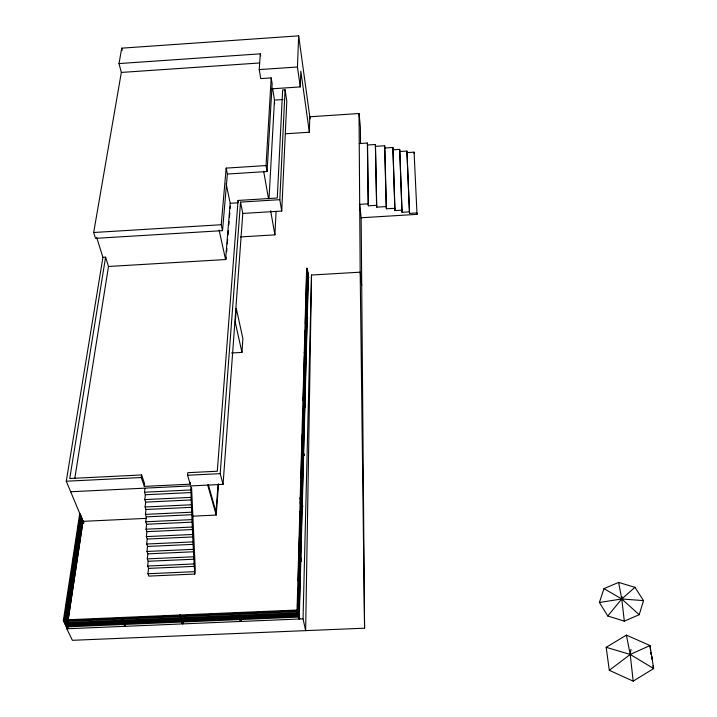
<?xml version="1.0" encoding="UTF-8"?>
<svg xmlns="http://www.w3.org/2000/svg" width="717" height="717" viewBox="0 0 717 717"><rect width="100%" height="100%" fill="white"/><g stroke="black" fill="none" stroke-linecap="round" stroke-linejoin="round"><path stroke-width="1.08" d="M652.058 657.704L651.574 656.978L652.085 657.686M651.753 658.323C651.932 659.586 652.694 657.623 651.726 658.358M652.147 658.269L651.69 657.83L651.726 658.296M311.519 275.023L305.648 630.637L303.049 618.843L311.519 275.023L360.185 272.182L361.718 285.509M651.565 656.951L651.628 657.713M651.636 657.516C652.506 656.172 651.421 657.839 652.076 657.579M651.771 658.609L652.246 658.851M308.677 277.793L308.686 277.318L308.023 277.837L308.677 277.793L307.288 268.319L306.634 268.364L297.053 610.75L298.864 618.78L299.652 618.744L297.878 609.997L63.446 619.954L67.129 628.522L67.909 628.495L64.225 619.918M297.286 610.983L297.268 611.7L64.566 621.567M297.43 606.591L297.931 588.702M298.147 580.869L298.648 562.979M298.864 555.155L299.356 537.257M299.607 528.312L300.073 511.544M300.298 503.71L300.79 485.821M301.006 477.997L301.507 460.099M301.723 452.275L302.224 434.385M302.44 426.552L302.941 408.663M303.157 400.83L303.658 382.941M303.874 375.116L304.402 356.107M304.591 349.394L305.119 330.385M305.308 323.672L305.863 303.542M305.989 299.07L306.58 277.829M306.706 273.356L306.795 269.995L307.45 269.959L298.111 611.027M297.716 612.901L297.698 613.627L65.471 623.449L81.514 517.737L80.779 517.773L64.808 622.777L298.514 612.856L307.772 272.003L307.118 272.039M297.905 606.188L298.299 591.659M298.613 580.483L299.043 564.835M299.321 554.779L299.751 539.13M300.029 529.074L300.459 513.426M300.737 503.37L301.167 487.73M301.445 477.665L301.911 460.906M302.153 451.961L302.619 435.201M302.861 426.265L303.354 408.385M303.542 401.672L304.062 382.681M304.286 374.857L304.806 355.856M304.994 349.152L305.514 330.152M305.702 323.448L306.258 303.336M306.374 298.864L306.966 277.631M299.652 618.744L297.86 610.714L307.288 268.319M297.931 613.851L297.913 614.568L65.919 624.373M298.29 615.455L298.272 616.172L66.681 625.941L66.789 625.233L299.088 615.401L308.22 274.844L307.566 274.889L307.288 284.936M298.622 603.149L298.953 590.871M299.348 576.351L299.652 565.184M300.056 550.674L300.387 538.395M300.781 523.876L301.113 511.597M301.507 497.078L301.848 484.8M302.207 471.401L302.574 458.002M302.941 444.603L303.273 432.315M303.641 418.916L304.008 405.517M304.367 392.127L304.734 378.728M305.101 365.329L305.469 351.93M305.827 338.532L306.168 326.244M306.562 311.734L306.894 299.446M298.747 613.886L307.952 273.15L307.297 273.195M298.864 618.78L298.881 618.063L299.679 618.027M303.246 455.609L303.99 454.972L303.246 455.609L302.843 453.449M304.555 406.817L304.546 407.381L305.245 407.346L303.712 398.025L303.004 398.06L303.587 401.35M300.414 561.017L301.185 560.981L301.203 560.309L299.473 552.036L298.693 552.072L299.132 554.142M301.875 506.731L302.619 506.695L302.637 506.059L300.97 497.589L300.217 497.625L300.844 500.807M305.765 361.816L306.464 361.251L305.783 361.287M306.93 318.698L307.611 318.16L306.159 309.224L305.487 309.26L305.953 312.746M285.393 133.792L309.35 132.233L309.798 116.772L359.02 113.528L360.391 126.972L360.534 143.642M271.438 88.854L300.262 86.918L300.835 71.126L309.35 132.233M300.262 86.918L297.447 67.004L298.675 35.85L121.72 48.164L119.013 63.571L121.334 72.435L93.685 232.505L95.531 238.349L222.521 230.65L227.37 174.034L226.16 168.11L266.043 165.573L271.196 77.893L260.737 78.601L259.231 69.603L260.307 53.838L119.013 63.571M285.07 89.795L279.809 199.676L240.536 202.104L242.785 213.442L281.727 211.049L286.8 101.178L285.07 89.795L282.641 89.957L277.282 198.009L238.062 200.446L217.287 471.23L187.8 472.682L187.558 475.254L190.229 484.163L144.341 486.395L141.294 477.531L141.607 474.959L69.746 478.49L105.596 257.17L102.934 257.331L96.687 237.497M240.491 236.924L274.907 234.853L276.063 211.614M269.018 198.663L274.477 100.102L272.577 88.272M227.37 174.034L267.082 171.524L272.146 83.835L271.196 77.893M238.178 612.533L240.446 621.236L241.235 621.2L239.55 614.496M238.976 612.497L241.235 621.2M240.446 621.236L238.752 614.532M241.961 352.414L242.884 338.558L236.287 308.409L235.275 322.345L241.961 352.414L231.537 352.988M70.669 491.754L223.059 484.351L242.785 213.442M218.04 484.701L215.987 511.83L208.271 484.477M192.891 516.168L216.202 515.066L218.56 483.805M223.059 484.351L220.191 473.65L240.536 202.104M105.596 257.17L108.5 266.482L225.568 259.545L230.184 203.278L226.124 183.597M226.007 259.482L226.196 257.26M226.644 251.703L226.922 248.36M227.28 243.914L227.648 239.469M228.006 235.024L228.373 230.578M228.822 225.021L229.099 221.678M229.458 217.233L229.825 212.788M230.184 208.342L230.372 206.12M144.924 488.349L144.467 492.212L145.345 494.757L144.78 499.597L145.659 502.124L145.094 506.991L145.972 509.5L145.408 514.385L146.286 516.876L145.721 521.788L146.6 524.261L146.035 529.2L146.913 531.656L146.349 536.612L147.227 539.05L146.662 544.024L147.541 546.453L146.976 551.445L147.854 553.856L147.299 558.875L148.168 561.268L147.639 566.036L148.518 568.402L147.926 573.743L148.804 576.101L194.782 574.057L195.239 568.715L191.591 487.721M194.782 574.057C192.864 544.821 191.789 515.478 190.74 486.126M222.521 230.65L221.239 224.735L226.16 168.11M183.14 623.647L180.406 614.989L183.14 623.647L182.351 623.682L181.365 619.99M190.229 484.163L190.381 482.451M144.341 486.395L144.646 483.832L141.607 474.959M122.562 618.448L125.367 626.075L124.588 626.111L124.668 625.394M122.15 617.462L125.367 626.075M121.361 617.489L124.588 626.111M624.328 621.128L607.774 616.002L599.403 602.495L603.965 588.639L618.619 582.41L634.939 587.313L643.534 600.631L639.214 614.702L624.328 621.128L621.756 598.964L622.042 596.678M633.183 681.15L609.298 670.296L606.17 647.308L626.398 635.128L650.005 645.551L653.671 668.567L633.183 681.15L630.234 654.46L630.969 649.324M67.201 626.093L67.864 621.684M68.196 619.479L82.984 521.268M359.235 143.534L367.355 143.015L368.162 203.825L359.683 204.345L361.153 217.762L364.568 628.191L72.39 640.308L66.815 628.773L67.479 624.346M67.81 622.132L82.984 521.349L146.268 518.364M67.129 628.522L63.329 620.671L79.632 514.17L80.376 514.134L83.728 523.043L82.984 523.078L80.779 516.921M64.673 620.85L80.689 515.747M66.762 613.761L67.093 611.547M68.94 599.394L69.271 597.189M71.117 585.036L71.458 582.822M71.79 580.618L72.13 578.404M73.295 570.669L73.636 568.464M76.818 547.474L77.158 545.261M80.34 524.27L80.68 522.066M66.036 623.665L81.917 518.714L81.182 518.749M66.314 623.001L81.846 520.336L82.58 520.3L66.762 625.179L65.982 625.206M68.922 609.575L69.253 607.371M71.091 595.235L71.422 593.022M71.754 590.817L72.085 588.612M73.251 580.887L73.582 578.682M73.914 576.477L74.254 574.263M75.419 566.547L75.751 564.333M76.083 562.128L76.414 559.923M77.579 552.198L77.92 549.993M78.252 547.788L78.583 545.574M80.412 533.439L80.752 531.234M81.084 529.029L81.415 526.825M63.894 620.886L64.225 618.672M66.089 606.501L66.421 604.288M72.507 564.458L72.847 562.245M73.188 560.031L73.519 557.817M74.702 550.073L75.043 547.86M75.384 545.655L75.715 543.441M77.579 531.27L77.92 529.056M78.252 526.843L78.592 524.629M80.376 514.134L64.118 620.635L67.909 628.495M74.783 478.472L108.5 266.482M83.728 523.043L66.278 481.215L102.934 257.331M651.78 658.511L652.219 658.457M652.264 658.771L651.807 658.708L652.255 658.95M607.774 616.002L621.756 598.964L634.939 587.313M609.298 670.296L630.234 654.46L650.005 645.551A26.242 3.549 84.8 0 0 650.427 650.041M599.403 602.495L621.756 598.964L643.534 600.631M121.334 72.435L259.563 62.979M259.231 69.603L297.447 67.004M274.477 100.102L283.036 99.529M375.412 144.511L376.568 205.322L368.368 205.824L367.552 145.013L375.412 144.511L376.748 207.159L386.203 206.577L384.644 145.766L375.583 146.349M392.889 147.478L394.807 208.28L386.4 208.79L384.832 147.989L392.889 147.478L394.995 210.592L401.896 210.171L399.683 149.378L393.077 149.799M406.915 151.054L409.434 211.847L402.058 212.295L399.844 151.502L406.915 151.054L409.541 213.397L416.918 212.949L417.016 214.365L361.153 217.762M407.023 152.604L414.085 152.147L414.175 153.572M230.184 203.278L237.927 202.803M93.685 232.505L221.239 224.735M306.616 268.839L307.27 268.803M307.745 276.036L308.391 275.991L299.312 616.423L298.514 616.459M305.469 309.762L306.15 309.726L307.593 318.662M306.939 318.196L307.611 318.16M304.277 352.432L304.967 352.388L306.455 361.78M304.268 352.961L304.958 352.925M66.278 481.215L141.294 477.531M187.558 475.254L220.191 473.65M144.467 492.212L190.381 489.989M145.345 494.757L191.152 492.543M144.78 499.597L190.713 497.392M145.659 502.124L191.484 499.928M145.094 506.991L191.045 504.795M145.972 509.5L191.815 507.322M80.277 514.77L79.533 514.806L82.984 523.078M301.893 506.094L302.637 506.059M145.408 514.385L191.376 512.207M146.286 516.876L192.138 514.716M83.082 522.442L83.817 522.406M145.721 521.788L191.699 519.628M146.6 524.261L192.47 522.119M146.035 529.2L192.031 527.049M146.913 531.656L192.801 529.522M146.349 536.612L192.362 534.479M147.227 539.05L193.133 536.934M146.662 544.024L192.694 541.909M147.541 546.453L193.456 544.346M146.976 551.445L193.025 549.347M147.854 553.856L193.787 551.767M147.299 558.875L193.357 556.795M148.168 561.268L194.119 559.197M147.639 566.036L193.715 563.965M300.432 560.344L301.203 560.309M148.518 568.402L194.477 566.349M147.926 573.743L194.02 571.691M63.329 620.671L297.86 610.714M67.12 626.864L298.487 617.113M67.237 627.814L68.016 627.778M182.423 622.965L183.202 622.93M240.491 620.519L241.279 620.492M66.815 628.773L303.049 618.843M651.699 658L652.165 657.973L651.717 658.224M606.17 647.308L630.234 654.46L653.671 668.567A26.242 3.549 84.8 0 1 652.936 665.779M603.965 588.639L621.756 598.964L639.214 614.702M182.351 623.682L179.608 615.016L180.308 617.005M207.724 485.095L216.202 515.066M121.72 48.164L122.275 50.315M297.071 610.033L298.424 616.055M219.133 230.139L225.568 259.545M299.106 554.815L298.675 552.744L299.455 552.708L301.185 560.981M238.062 200.446L238.483 202.544M626.398 635.128L630.234 654.46M302.619 506.695L300.952 498.225L300.199 498.261L300.826 501.434M618.619 582.41L621.756 598.964M303.99 454.972L302.386 446.341L301.651 446.377L302.251 449.613M303.972 455.573L302.368 446.942L301.633 446.978L302.242 450.213M303.372 400.812L302.986 398.625L303.703 398.589L305.245 407.346M263.659 171.255L268.508 198.69M270.641 210.744L274.907 234.853M266.043 165.573L267.082 171.524M279.809 199.676L281.727 211.049M305.101 357.882L305.433 359.853M260.307 53.838L260.638 55.836M274.378 101.886L274.683 103.768M651.502 656.826L651.574 657.39M306.634 268.364L307.557 274.835M298.675 35.85L310.076 118.825M368.162 203.825L368.368 205.824M367.355 143.015L367.552 145.013M376.568 205.322L376.748 207.159M386.203 206.577L386.4 208.79M384.644 145.766L384.832 147.989M394.807 208.28L394.995 210.592M401.896 210.171L402.058 212.295M399.683 149.378L399.844 151.502M409.434 211.847L409.541 213.397M414.085 152.147L417.016 214.365M364.568 628.191L360.185 272.182L359.02 113.528M650.955 654.433A26.242 3.549 84.8 0 1 650.678 652.255"/></g></svg>
